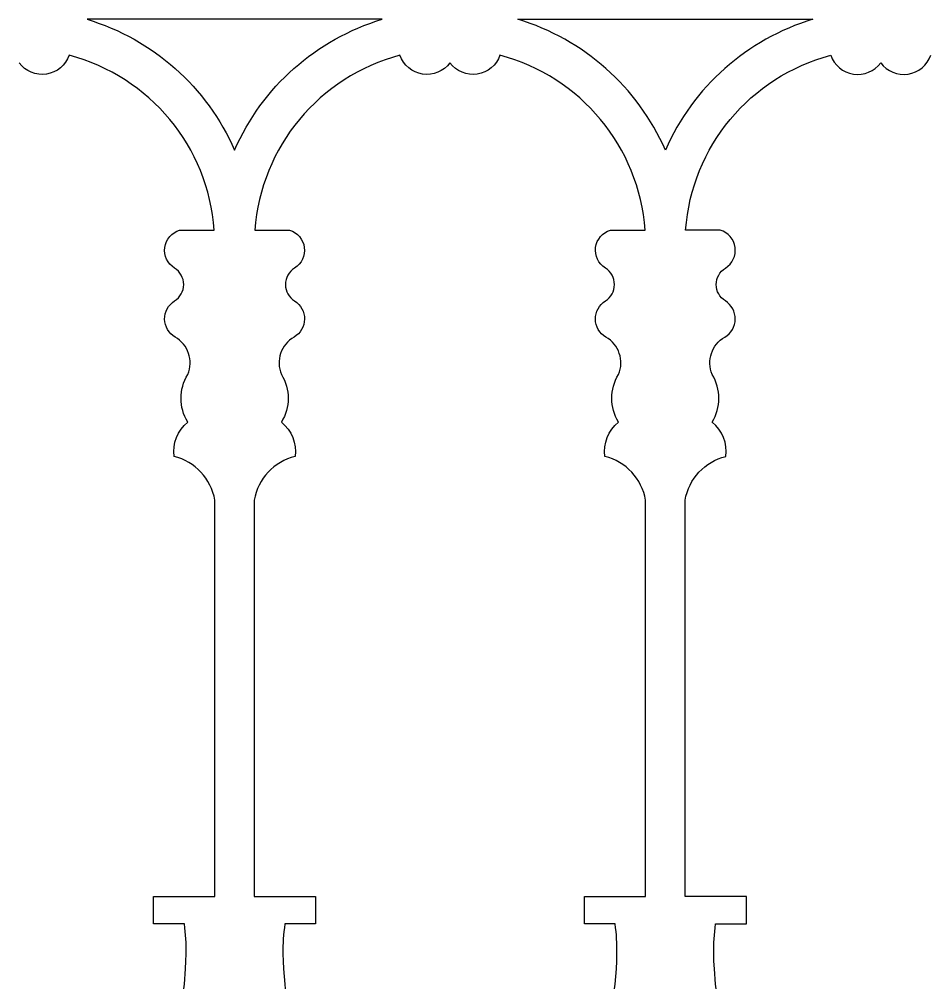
# Model space of a CAD drawing. Extents: x 452 to 1697, y 1442 to 2340.
# Drawn here: x 1132.5 to 1377.2, y 1707.4 to 1967.5 of the extents above; entities that cross this region are included whole.
import ezdxf

# ---------------------------------------------------------------- set-up
doc = ezdxf.new("R2010")
doc.units = 0
doc.layers.add('LAYER_05', color=1, linetype='CONTINUOUS')

msp = doc.modelspace()

# ---------------------------------------------------------------- linework, layer by layer
at = {"layer": 'LAYER_05'}
for points in [[(1230.23, 1967.52), (1150.74, 1967.52, -0.219766), (1190.48, 1932.27, -0.219766)], [(1266.8, 1967.52), (1346.29, 1967.52, 0.219766), (1306.54, 1932.27, 0.219766)]]:
    msp.add_lwpolyline(points, format="xyb", close=True, dxfattribs=at)
for points in [[(1176.82, 1706.29), (1176.95, 1707.59), (1177.28, 1711.71), (1177.39, 1713.75), (1177.44, 1715.77), (1177.44, 1717.79), (1177.41, 1718.79), (1177.36, 1719.8), (1177.29, 1720.8), (1177.2, 1721.8), (1177.08, 1722.8), (1176.95, 1723.8), (1168.66, 1723.8), (1168.66, 1731.19), (1185.17, 1731.19), (1185.17, 1837.98, 0.297279), (1174.18, 1849.74, -0.2631), (1177.88, 1859.03, -0.285722), (1177.88, 1871.83, 0.376799), (1174.47, 1881.93, -0.56597), (1174.32, 1891.64, 0.555711), (1174.32, 1900.49, -0.645549), (1175.68, 1910.73), (1185.03, 1910.73, 0.320119), (1145.92, 1957.84, -0.601476), (1132.45, 1955.77, -0.601476)], [(1292.88, 1706.29), (1293.01, 1707.59), (1293.34, 1711.71), (1293.45, 1713.75), (1293.5, 1715.77), (1293.5, 1717.79), (1293.47, 1718.79), (1293.42, 1719.8), (1293.35, 1720.8), (1293.26, 1721.8), (1293.14, 1722.8), (1293.01, 1723.8), (1284.72, 1723.8), (1284.72, 1731.19), (1301.23, 1731.19), (1301.23, 1837.98, 0.297279), (1290.24, 1849.74, -0.2631), (1293.94, 1859.03, -0.285722), (1293.94, 1871.83, 0.376799), (1290.53, 1881.93, -0.56597), (1290.38, 1891.64, 0.555711), (1290.38, 1900.49, -0.645549), (1291.74, 1910.73), (1301.09, 1910.73, 0.320119), (1261.98, 1957.84, -0.601476), (1248.51, 1955.77, -0.601476), (1235.05, 1957.84, 0.320119), (1195.94, 1910.73), (1205.29, 1910.73, -0.645549), (1206.65, 1900.49, 0.555711), (1206.65, 1891.64, -0.56597), (1206.5, 1881.93, 0.376799), (1203.09, 1871.83, -0.285722), (1203.09, 1859.03, -0.2631), (1206.79, 1849.74, 0.297279), (1195.8, 1837.98), (1195.8, 1731.19), (1212.31, 1731.19), (1212.31, 1723.8), (1204.02, 1723.8), (1203.89, 1722.8), (1203.77, 1721.8), (1203.68, 1720.8), (1203.61, 1719.8), (1203.56, 1718.79), (1203.53, 1717.79), (1203.53, 1715.77), (1203.58, 1713.75), (1203.69, 1711.71), (1204.02, 1707.59), (1204.15, 1706.29)], [(1320.21, 1706.29), (1320.08, 1707.59), (1319.75, 1711.71), (1319.64, 1713.75), (1319.59, 1715.77), (1319.59, 1717.79), (1319.62, 1718.79), (1319.67, 1719.8), (1319.74, 1720.8), (1319.83, 1721.8), (1319.95, 1722.8), (1320.08, 1723.8), (1328.37, 1723.8), (1328.37, 1731.19), (1311.86, 1731.19), (1311.86, 1837.98, -0.297279), (1322.85, 1849.74, 0.2631), (1319.15, 1859.03, 0.285722), (1319.15, 1871.83, -0.376799), (1322.56, 1881.93, 0.56597), (1322.71, 1891.64, -0.555711), (1322.71, 1900.49, 0.645549), (1321.35, 1910.73), (1312, 1910.73, -0.320119), (1351.11, 1957.84, 0.601476), (1364.57, 1955.77, 0.601476), (1378.04, 1957.84, -0.320119)]]:
    msp.add_lwpolyline(points, format="xyb", dxfattribs=at)

doc.saveas('drawing.dxf')
